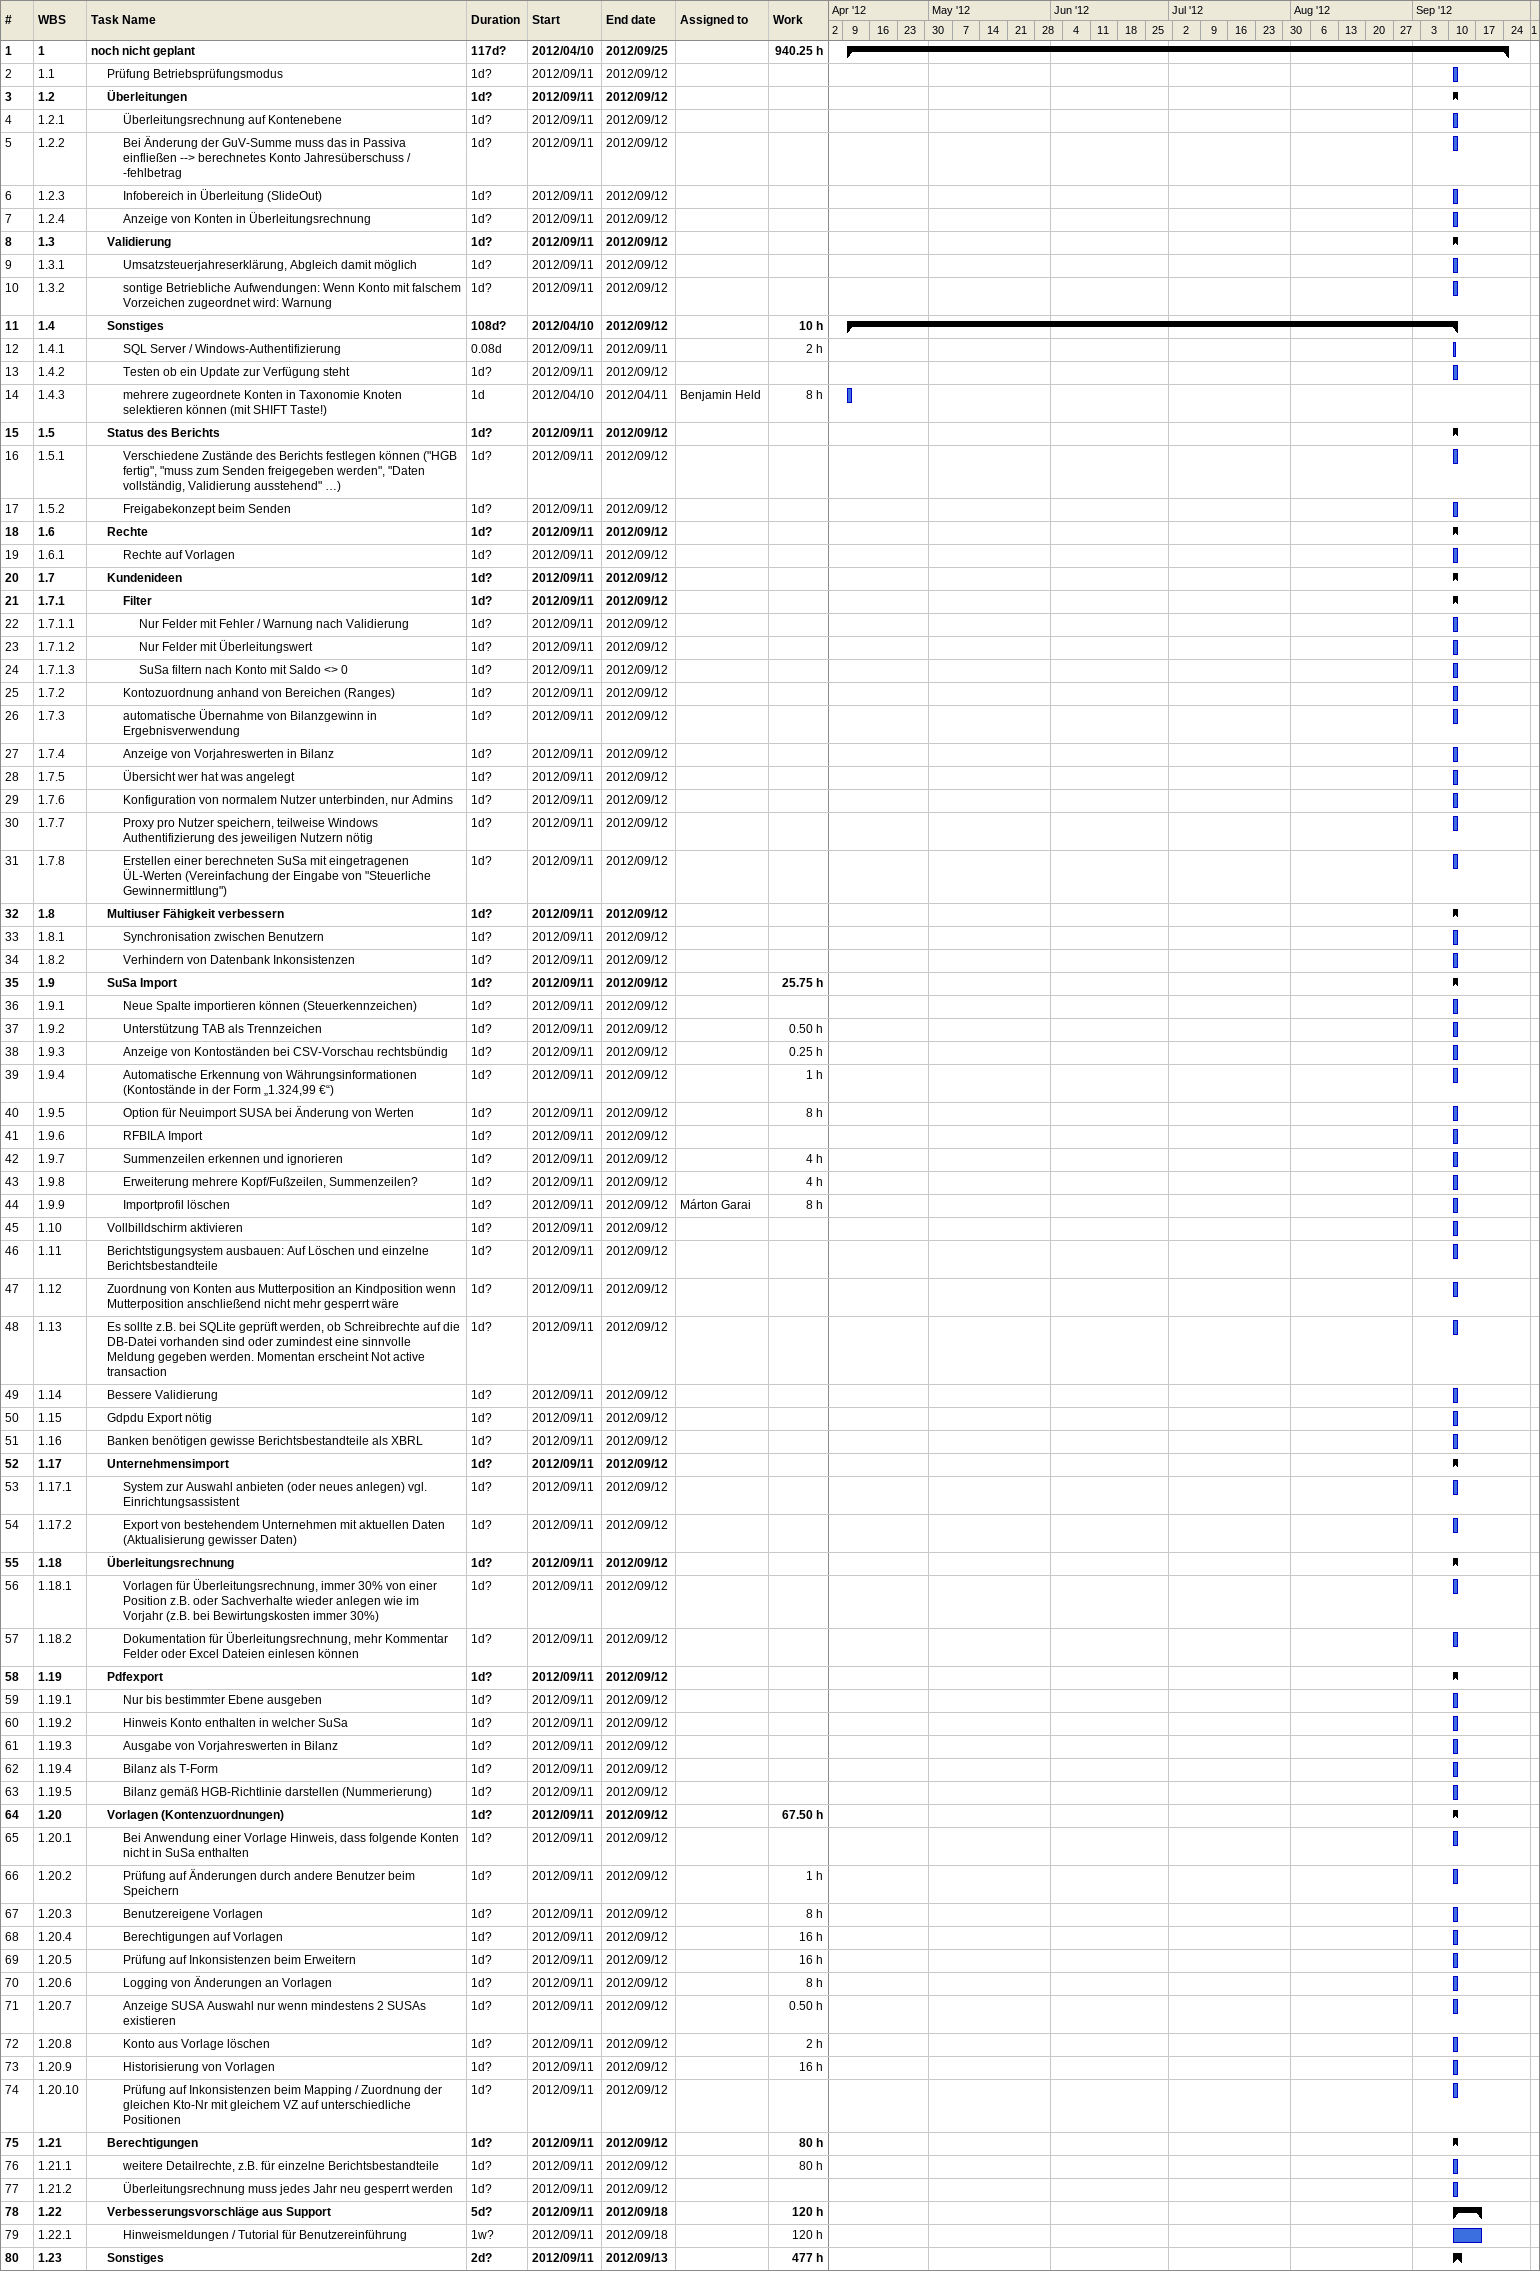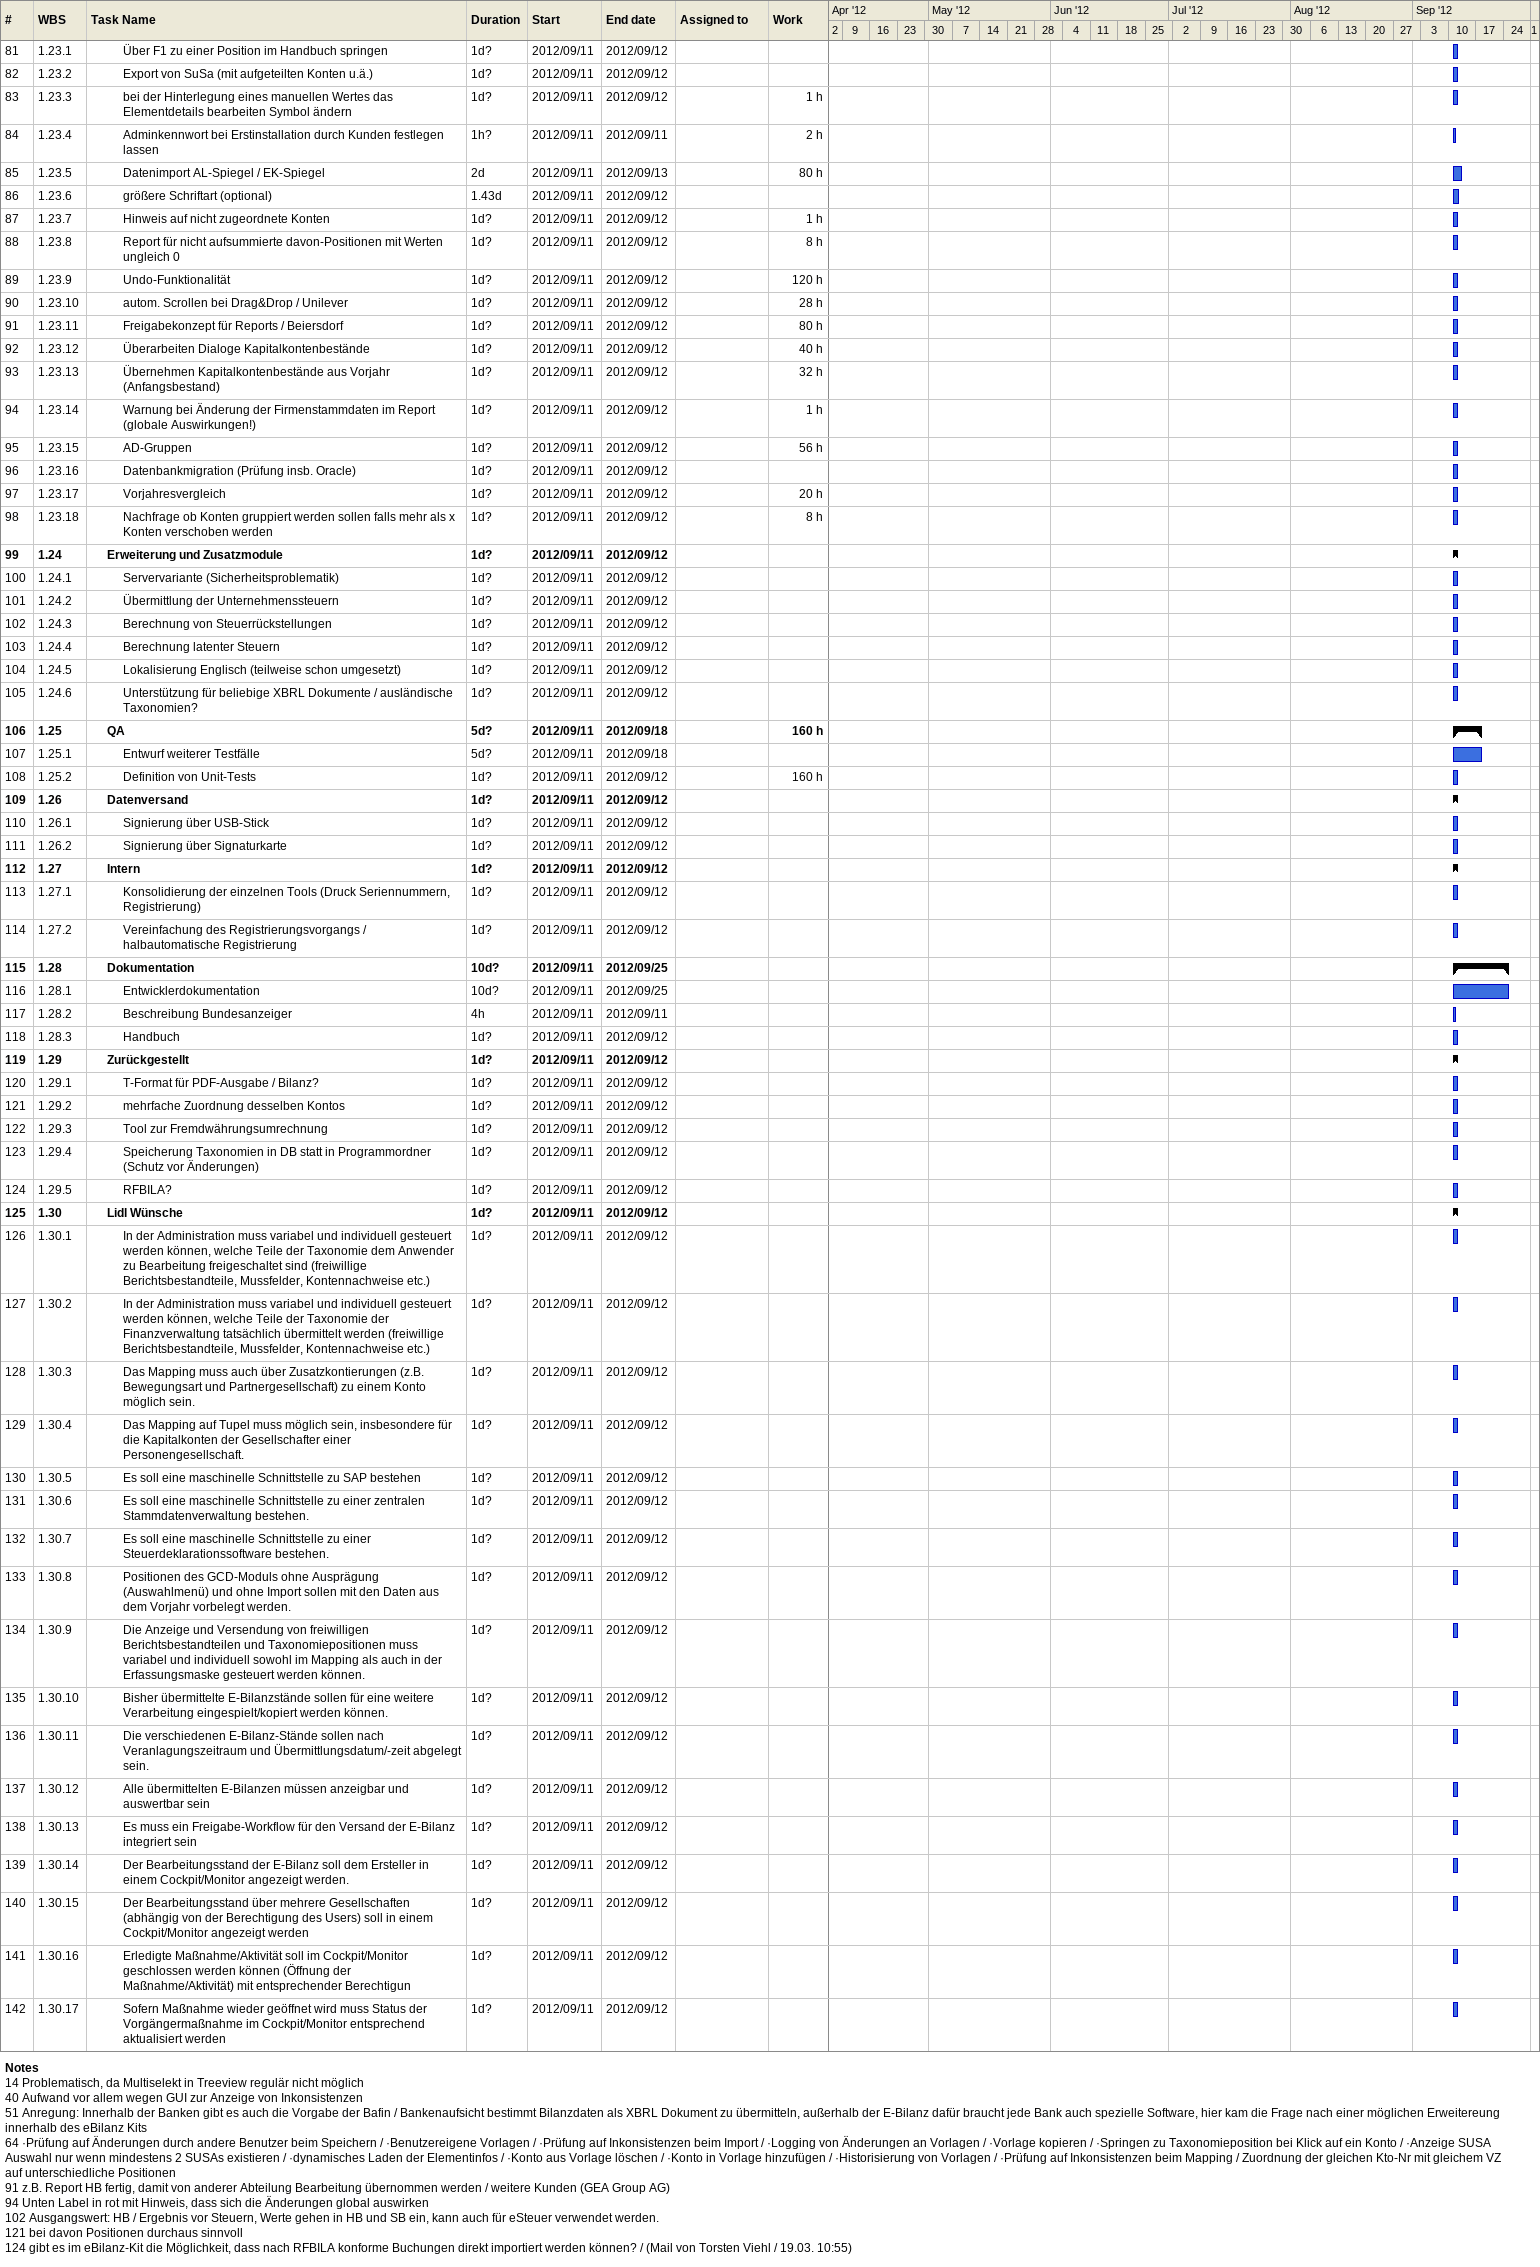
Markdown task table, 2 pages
| ID | WBS | Task | Duration | Start | Finish | Resources | Work (h) |
|---|---|---|---|---|---|---|---|
| 1 | 1 | **noch nicht geplant** | 117d? | 2012-04-10 | 2012-09-25 |  | 940.25 |
| 2 | 1.1 | Prüfung Betriebsprüfungsmodus | 1d? | 2012-09-11 | 2012-09-12 |  |  |
| 3 | 1.2 | **Überleitungen** | 1d? | 2012-09-11 | 2012-09-12 |  |  |
| 4 | 1.2.1 | Überleitungsrechnung auf Kontenebene | 1d? | 2012-09-11 | 2012-09-12 |  |  |
| 5 | 1.2.2 | Bei Änderung der GuV-Summe muss das in Passiva einfließen --> berechnetes Konto Jahresüberschuss / -fehlbetrag | 1d? | 2012-09-11 | 2012-09-12 |  |  |
| 6 | 1.2.3 | Infobereich in Überleitung (SlideOut) | 1d? | 2012-09-11 | 2012-09-12 |  |  |
| 7 | 1.2.4 | Anzeige von Konten in Überleitungsrechnung | 1d? | 2012-09-11 | 2012-09-12 |  |  |
| 8 | 1.3 | **Validierung** | 1d? | 2012-09-11 | 2012-09-12 |  |  |
| 9 | 1.3.1 | Umsatzsteuerjahreserklärung, Abgleich damit möglich | 1d? | 2012-09-11 | 2012-09-12 |  |  |
| 10 | 1.3.2 | sontige Betriebliche Aufwendungen: Wenn Konto mit falschem Vorzeichen zugeordnet wird: Warnung | 1d? | 2012-09-11 | 2012-09-12 |  |  |
| 11 | 1.4 | **Sonstiges** | 108d? | 2012-04-10 | 2012-09-12 |  | 10 |
| 12 | 1.4.1 | SQL Server / Windows-Authentifizierung | 0.08d | 2012-09-11 | 2012-09-11 |  | 2 |
| 13 | 1.4.2 | Testen ob ein Update zur Verfügung steht | 1d? | 2012-09-11 | 2012-09-12 |  |  |
| 14 | 1.4.3 | mehrere zugeordnete Konten in Taxonomie Knoten selektieren können (mit SHIFT Taste!) | 1d | 2012-04-10 | 2012-04-11 | Benjamin Held | 8 |
| 15 | 1.5 | **Status des Berichts** | 1d? | 2012-09-11 | 2012-09-12 |  |  |
| 16 | 1.5.1 | Verschiedene Zustände des Berichts festlegen können ("HGB fertig", "muss zum Senden freigegeben werden", "Daten vollständig, Validierung ausstehend" …) | 1d? | 2012-09-11 | 2012-09-12 |  |  |
| 17 | 1.5.2 | Freigabekonzept beim Senden | 1d? | 2012-09-11 | 2012-09-12 |  |  |
| 18 | 1.6 | **Rechte** | 1d? | 2012-09-11 | 2012-09-12 |  |  |
| 19 | 1.6.1 | Rechte auf Vorlagen | 1d? | 2012-09-11 | 2012-09-12 |  |  |
| 20 | 1.7 | **Kundenideen** | 1d? | 2012-09-11 | 2012-09-12 |  |  |
| 21 | 1.7.1 | **Filter** | 1d? | 2012-09-11 | 2012-09-12 |  |  |
| 22 | 1.7.1.1 | Nur Felder mit Fehler / Warnung nach Validierung | 1d? | 2012-09-11 | 2012-09-12 |  |  |
| 23 | 1.7.1.2 | Nur Felder mit Überleitungswert | 1d? | 2012-09-11 | 2012-09-12 |  |  |
| 24 | 1.7.1.3 | SuSa filtern nach Konto mit Saldo <> 0 | 1d? | 2012-09-11 | 2012-09-12 |  |  |
| 25 | 1.7.2 | Kontozuordnung anhand von Bereichen (Ranges) | 1d? | 2012-09-11 | 2012-09-12 |  |  |
| 26 | 1.7.3 | automatische Übernahme von Bilanzgewinn in Ergebnisverwendung | 1d? | 2012-09-11 | 2012-09-12 |  |  |
| 27 | 1.7.4 | Anzeige von Vorjahreswerten in Bilanz | 1d? | 2012-09-11 | 2012-09-12 |  |  |
| 28 | 1.7.5 | Übersicht wer hat was angelegt | 1d? | 2012-09-11 | 2012-09-12 |  |  |
| 29 | 1.7.6 | Konfiguration von normalem Nutzer unterbinden, nur Admins | 1d? | 2012-09-11 | 2012-09-12 |  |  |
| 30 | 1.7.7 | Proxy pro Nutzer speichern, teilweise Windows Authentifizierung des jeweiligen Nutzern nötig | 1d? | 2012-09-11 | 2012-09-12 |  |  |
| 31 | 1.7.8 | Erstellen einer berechneten SuSa mit eingetragenen ÜL-Werten (Vereinfachung der Eingabe von "Steuerliche Gewinnermittlung") | 1d? | 2012-09-11 | 2012-09-12 |  |  |
| 32 | 1.8 | **Multiuser Fähigkeit verbessern** | 1d? | 2012-09-11 | 2012-09-12 |  |  |
| 33 | 1.8.1 | Synchronisation zwischen Benutzern | 1d? | 2012-09-11 | 2012-09-12 |  |  |
| 34 | 1.8.2 | Verhindern von Datenbank Inkonsistenzen | 1d? | 2012-09-11 | 2012-09-12 |  |  |
| 35 | 1.9 | **SuSa Import** | 1d? | 2012-09-11 | 2012-09-12 |  | 25.75 |
| 36 | 1.9.1 | Neue Spalte importieren können (Steuerkennzeichen) | 1d? | 2012-09-11 | 2012-09-12 |  |  |
| 37 | 1.9.2 | Unterstützung TAB als Trennzeichen | 1d? | 2012-09-11 | 2012-09-12 |  | 0.50 |
| 38 | 1.9.3 | Anzeige von Kontoständen bei CSV-Vorschau rechtsbündig | 1d? | 2012-09-11 | 2012-09-12 |  | 0.25 |
| 39 | 1.9.4 | Automatische Erkennung von Währungsinformationen (Kontostände in der Form „1.324,99 €“) | 1d? | 2012-09-11 | 2012-09-12 |  | 1 |
| 40 | 1.9.5 | Option für Neuimport SUSA bei Änderung von Werten | 1d? | 2012-09-11 | 2012-09-12 |  | 8 |
| 41 | 1.9.6 | RFBILA Import | 1d? | 2012-09-11 | 2012-09-12 |  |  |
| 42 | 1.9.7 | Summenzeilen erkennen und ignorieren | 1d? | 2012-09-11 | 2012-09-12 |  | 4 |
| 43 | 1.9.8 | Erweiterung mehrere Kopf/Fußzeilen, Summenzeilen? | 1d? | 2012-09-11 | 2012-09-12 |  | 4 |
| 44 | 1.9.9 | Importprofil löschen | 1d? | 2012-09-11 | 2012-09-12 | Márton Garai | 8 |
| 45 | 1.10 | Vollbilldschirm aktivieren | 1d? | 2012-09-11 | 2012-09-12 |  |  |
| 46 | 1.11 | Berichtstigungsystem ausbauen: Auf Löschen und einzelne Berichtsbestandteile | 1d? | 2012-09-11 | 2012-09-12 |  |  |
| 47 | 1.12 | Zuordnung von Konten aus Mutterposition an Kindposition wenn Mutterposition anschließend nicht mehr gesperrt wäre | 1d? | 2012-09-11 | 2012-09-12 |  |  |
| 48 | 1.13 | Es sollte z.B. bei SQLite geprüft werden, ob Schreibrechte auf die DB-Datei vorhanden sind oder zumindest eine sinnvolle Meldung gegeben werden. Momentan erscheint Not active transaction | 1d? | 2012-09-11 | 2012-09-12 |  |  |
| 49 | 1.14 | Bessere Validierung | 1d? | 2012-09-11 | 2012-09-12 |  |  |
| 50 | 1.15 | Gdpdu Export nötig | 1d? | 2012-09-11 | 2012-09-12 |  |  |
| 51 | 1.16 | Banken benötigen gewisse Berichtsbestandteile als XBRL | 1d? | 2012-09-11 | 2012-09-12 |  |  |
| 52 | 1.17 | **Unternehmensimport** | 1d? | 2012-09-11 | 2012-09-12 |  |  |
| 53 | 1.17.1 | System zur Auswahl anbieten (oder neues anlegen) vgl. Einrichtungsassistent | 1d? | 2012-09-11 | 2012-09-12 |  |  |
| 54 | 1.17.2 | Export von bestehendem Unternehmen mit aktuellen Daten (Aktualisierung gewisser Daten) | 1d? | 2012-09-11 | 2012-09-12 |  |  |
| 55 | 1.18 | **Überleitungsrechnung** | 1d? | 2012-09-11 | 2012-09-12 |  |  |
| 56 | 1.18.1 | Vorlagen für Überleitungsrechnung, immer 30% von einer Position z.B. oder Sachverhalte wieder anlegen wie im Vorjahr (z.B. bei Bewirtungskosten immer 30%) | 1d? | 2012-09-11 | 2012-09-12 |  |  |
| 57 | 1.18.2 | Dokumentation für Überleitungsrechnung, mehr Kommentar Felder oder Excel Dateien einlesen können | 1d? | 2012-09-11 | 2012-09-12 |  |  |
| 58 | 1.19 | **Pdfexport** | 1d? | 2012-09-11 | 2012-09-12 |  |  |
| 59 | 1.19.1 | Nur bis bestimmter Ebene ausgeben | 1d? | 2012-09-11 | 2012-09-12 |  |  |
| 60 | 1.19.2 | Hinweis Konto enthalten in welcher SuSa | 1d? | 2012-09-11 | 2012-09-12 |  |  |
| 61 | 1.19.3 | Ausgabe von Vorjahreswerten in Bilanz | 1d? | 2012-09-11 | 2012-09-12 |  |  |
| 62 | 1.19.4 | Bilanz als T-Form | 1d? | 2012-09-11 | 2012-09-12 |  |  |
| 63 | 1.19.5 | Bilanz gemäß HGB-Richtlinie darstellen (Nummerierung) | 1d? | 2012-09-11 | 2012-09-12 |  |  |
| 64 | 1.20 | **Vorlagen (Kontenzuordnungen)** | 1d? | 2012-09-11 | 2012-09-12 |  | 67.50 |
| 65 | 1.20.1 | Bei Anwendung einer Vorlage Hinweis, dass folgende Konten nicht in SuSa enthalten | 1d? | 2012-09-11 | 2012-09-12 |  |  |
| 66 | 1.20.2 | Prüfung auf Änderungen durch andere Benutzer beim Speichern | 1d? | 2012-09-11 | 2012-09-12 |  | 1 |
| 67 | 1.20.3 | Benutzereigene Vorlagen | 1d? | 2012-09-11 | 2012-09-12 |  | 8 |
| 68 | 1.20.4 | Berechtigungen auf Vorlagen | 1d? | 2012-09-11 | 2012-09-12 |  | 16 |
| 69 | 1.20.5 | Prüfung auf Inkonsistenzen beim Erweitern | 1d? | 2012-09-11 | 2012-09-12 |  | 16 |
| 70 | 1.20.6 | Logging von Änderungen an Vorlagen | 1d? | 2012-09-11 | 2012-09-12 |  | 8 |
| 71 | 1.20.7 | Anzeige SUSA Auswahl nur wenn mindestens 2 SUSAs existieren | 1d? | 2012-09-11 | 2012-09-12 |  | 0.50 |
| 72 | 1.20.8 | Konto aus Vorlage löschen | 1d? | 2012-09-11 | 2012-09-12 |  | 2 |
| 73 | 1.20.9 | Historisierung von Vorlagen | 1d? | 2012-09-11 | 2012-09-12 |  | 16 |
| 74 | 1.20.10 | Prüfung auf Inkonsistenzen beim Mapping / Zuordnung der gleichen Kto-Nr mit gleichem VZ auf unterschiedliche Positionen | 1d? | 2012-09-11 | 2012-09-12 |  |  |
| 75 | 1.21 | **Berechtigungen** | 1d? | 2012-09-11 | 2012-09-12 |  | 80 |
| 76 | 1.21.1 | weitere Detailrechte, z.B. für einzelne Berichtsbestandteile | 1d? | 2012-09-11 | 2012-09-12 |  | 80 |
| 77 | 1.21.2 | Überleitungsrechnung muss jedes Jahr neu gesperrt werden | 1d? | 2012-09-11 | 2012-09-12 |  |  |
| 78 | 1.22 | **Verbesserungsvorschläge aus Support** | 5d? | 2012-09-11 | 2012-09-18 |  | 120 |
| 79 | 1.22.1 | Hinweismeldungen / Tutorial für Benutzereinführung | 1w? | 2012-09-11 | 2012-09-18 |  | 120 |
| 80 | 1.23 | **Sonstiges** | 2d? | 2012-09-11 | 2012-09-13 |  | 477 |
| 81 | 1.23.1 | Über F1 zu einer Position im Handbuch springen | 1d? | 2012-09-11 | 2012-09-12 |  |  |
| 82 | 1.23.2 | Export von SuSa (mit aufgeteilten Konten u.ä.) | 1d? | 2012-09-11 | 2012-09-12 |  |  |
| 83 | 1.23.3 | bei der Hinterlegung eines manuellen Wertes das Elementdetails bearbeiten Symbol ändern | 1d? | 2012-09-11 | 2012-09-12 |  | 1 |
| 84 | 1.23.4 | Adminkennwort bei Erstinstallation durch Kunden festlegen lassen | 1h? | 2012-09-11 | 2012-09-11 |  | 2 |
| 85 | 1.23.5 | Datenimport AL-Spiegel / EK-Spiegel | 2d | 2012-09-11 | 2012-09-13 |  | 80 |
| 86 | 1.23.6 | größere Schriftart (optional) | 1.43d | 2012-09-11 | 2012-09-12 |  |  |
| 87 | 1.23.7 | Hinweis auf nicht zugeordnete Konten | 1d? | 2012-09-11 | 2012-09-12 |  | 1 |
| 88 | 1.23.8 | Report für nicht aufsummierte davon-Positionen mit Werten ungleich 0 | 1d? | 2012-09-11 | 2012-09-12 |  | 8 |
| 89 | 1.23.9 | Undo-Funktionalität | 1d? | 2012-09-11 | 2012-09-12 |  | 120 |
| 90 | 1.23.10 | autom. Scrollen bei Drag&Drop / Unilever | 1d? | 2012-09-11 | 2012-09-12 |  | 28 |
| 91 | 1.23.11 | Freigabekonzept für Reports / Beiersdorf | 1d? | 2012-09-11 | 2012-09-12 |  | 80 |
| 92 | 1.23.12 | Überarbeiten Dialoge Kapitalkontenbestände | 1d? | 2012-09-11 | 2012-09-12 |  | 40 |
| 93 | 1.23.13 | Übernehmen Kapitalkontenbestände aus Vorjahr (Anfangsbestand) | 1d? | 2012-09-11 | 2012-09-12 |  | 32 |
| 94 | 1.23.14 | Warnung bei Änderung der Firmenstammdaten im Report (globale Auswirkungen!) | 1d? | 2012-09-11 | 2012-09-12 |  | 1 |
| 95 | 1.23.15 | AD-Gruppen | 1d? | 2012-09-11 | 2012-09-12 |  | 56 |
| 96 | 1.23.16 | Datenbankmigration (Prüfung insb. Oracle) | 1d? | 2012-09-11 | 2012-09-12 |  |  |
| 97 | 1.23.17 | Vorjahresvergleich | 1d? | 2012-09-11 | 2012-09-12 |  | 20 |
| 98 | 1.23.18 | Nachfrage ob Konten gruppiert werden sollen falls mehr als x Konten verschoben werden | 1d? | 2012-09-11 | 2012-09-12 |  | 8 |
| 99 | 1.24 | **Erweiterung und Zusatzmodule** | 1d? | 2012-09-11 | 2012-09-12 |  |  |
| 100 | 1.24.1 | Servervariante (Sicherheitsproblematik) | 1d? | 2012-09-11 | 2012-09-12 |  |  |
| 101 | 1.24.2 | Übermittlung der Unternehmenssteuern | 1d? | 2012-09-11 | 2012-09-12 |  |  |
| 102 | 1.24.3 | Berechnung von Steuerrückstellungen | 1d? | 2012-09-11 | 2012-09-12 |  |  |
| 103 | 1.24.4 | Berechnung latenter Steuern | 1d? | 2012-09-11 | 2012-09-12 |  |  |
| 104 | 1.24.5 | Lokalisierung Englisch (teilweise schon umgesetzt) | 1d? | 2012-09-11 | 2012-09-12 |  |  |
| 105 | 1.24.6 | Unterstützung für beliebige XBRL Dokumente / ausländische Taxonomien? | 1d? | 2012-09-11 | 2012-09-12 |  |  |
| 106 | 1.25 | **QA** | 5d? | 2012-09-11 | 2012-09-18 |  | 160 |
| 107 | 1.25.1 | Entwurf weiterer Testfälle | 5d? | 2012-09-11 | 2012-09-18 |  |  |
| 108 | 1.25.2 | Definition von Unit-Tests | 1d? | 2012-09-11 | 2012-09-12 |  | 160 |
| 109 | 1.26 | **Datenversand** | 1d? | 2012-09-11 | 2012-09-12 |  |  |
| 110 | 1.26.1 | Signierung über USB-Stick | 1d? | 2012-09-11 | 2012-09-12 |  |  |
| 111 | 1.26.2 | Signierung über Signaturkarte | 1d? | 2012-09-11 | 2012-09-12 |  |  |
| 112 | 1.27 | **Intern** | 1d? | 2012-09-11 | 2012-09-12 |  |  |
| 113 | 1.27.1 | Konsolidierung der einzelnen Tools (Druck Seriennummern, Registrierung) | 1d? | 2012-09-11 | 2012-09-12 |  |  |
| 114 | 1.27.2 | Vereinfachung des Registrierungsvorgangs / halbautomatische Registrierung | 1d? | 2012-09-11 | 2012-09-12 |  |  |
| 115 | 1.28 | **Dokumentation** | 10d? | 2012-09-11 | 2012-09-25 |  |  |
| 116 | 1.28.1 | Entwicklerdokumentation | 10d? | 2012-09-11 | 2012-09-25 |  |  |
| 117 | 1.28.2 | Beschreibung Bundesanzeiger | 4h | 2012-09-11 | 2012-09-11 |  |  |
| 118 | 1.28.3 | Handbuch | 1d? | 2012-09-11 | 2012-09-12 |  |  |
| 119 | 1.29 | **Zurückgestellt** | 1d? | 2012-09-11 | 2012-09-12 |  |  |
| 120 | 1.29.1 | T-Format für PDF-Ausgabe / Bilanz? | 1d? | 2012-09-11 | 2012-09-12 |  |  |
| 121 | 1.29.2 | mehrfache Zuordnung desselben Kontos | 1d? | 2012-09-11 | 2012-09-12 |  |  |
| 122 | 1.29.3 | Tool zur Fremdwährungsumrechnung | 1d? | 2012-09-11 | 2012-09-12 |  |  |
| 123 | 1.29.4 | Speicherung Taxonomien in DB statt in Programmordner (Schutz vor Änderungen) | 1d? | 2012-09-11 | 2012-09-12 |  |  |
| 124 | 1.29.5 | RFBILA? | 1d? | 2012-09-11 | 2012-09-12 |  |  |
| 125 | 1.30 | **Lidl Wünsche** | 1d? | 2012-09-11 | 2012-09-12 |  |  |
| 126 | 1.30.1 | In der Administration muss variabel und individuell gesteuert werden können, welche Teile der Taxonomie dem Anwender zu Bearbeitung freigeschaltet sind (freiwillige Berichtsbestandteile, Mussfelder, Kontennachweise etc.) | 1d? | 2012-09-11 | 2012-09-12 |  |  |
| 127 | 1.30.2 | In der Administration muss variabel und individuell gesteuert werden können, welche Teile der Taxonomie der Finanzverwaltung tatsächlich übermittelt werden (freiwillige Berichtsbestandteile, Mussfelder, Kontennachweise etc.) | 1d? | 2012-09-11 | 2012-09-12 |  |  |
| 128 | 1.30.3 | Das Mapping muss auch über Zusatzkontierungen (z.B. Bewegungsart und Partnergesellschaft) zu einem Konto möglich sein. | 1d? | 2012-09-11 | 2012-09-12 |  |  |
| 129 | 1.30.4 | Das Mapping auf Tupel muss möglich sein, insbesondere für die Kapitalkonten der Gesellschafter einer Personengesellschaft. | 1d? | 2012-09-11 | 2012-09-12 |  |  |
| 130 | 1.30.5 | Es soll eine maschinelle Schnittstelle zu SAP bestehen | 1d? | 2012-09-11 | 2012-09-12 |  |  |
| 131 | 1.30.6 | Es soll eine maschinelle Schnittstelle zu einer zentralen Stammdatenverwaltung bestehen. | 1d? | 2012-09-11 | 2012-09-12 |  |  |
| 132 | 1.30.7 | Es soll eine maschinelle Schnittstelle zu einer Steuerdeklarationssoftware bestehen. | 1d? | 2012-09-11 | 2012-09-12 |  |  |
| 133 | 1.30.8 | Positionen des GCD-Moduls ohne Ausprägung (Auswahlmenü) und ohne Import sollen mit den Daten aus dem Vorjahr vorbelegt werden. | 1d? | 2012-09-11 | 2012-09-12 |  |  |
| 134 | 1.30.9 | Die Anzeige und Versendung von freiwilligen Berichtsbestandteilen und Taxonomiepositionen muss variabel und individuell sowohl im Mapping als auch in der Erfassungsmaske gesteuert werden können. | 1d? | 2012-09-11 | 2012-09-12 |  |  |
| 135 | 1.30.10 | Bisher übermittelte E-Bilanzstände sollen für eine weitere Verarbeitung eingespielt/kopiert werden können. | 1d? | 2012-09-11 | 2012-09-12 |  |  |
| 136 | 1.30.11 | Die verschiedenen E-Bilanz-Stände sollen nach Veranlagungszeitraum und Übermittlungsdatum/-zeit abgelegt sein. | 1d? | 2012-09-11 | 2012-09-12 |  |  |
| 137 | 1.30.12 | Alle übermittelten E-Bilanzen müssen anzeigbar und auswertbar sein | 1d? | 2012-09-11 | 2012-09-12 |  |  |
| 138 | 1.30.13 | Es muss ein Freigabe-Workflow für den Versand der E-Bilanz integriert sein | 1d? | 2012-09-11 | 2012-09-12 |  |  |
| 139 | 1.30.14 | Der Bearbeitungsstand der E-Bilanz soll dem Ersteller in einem Cockpit/Monitor angezeigt werden. | 1d? | 2012-09-11 | 2012-09-12 |  |  |
| 140 | 1.30.15 | Der Bearbeitungsstand über mehrere Gesellschaften (abhängig von der Berechtigung des Users) soll in einem Cockpit/Monitor angezeigt werden | 1d? | 2012-09-11 | 2012-09-12 |  |  |
| 141 | 1.30.16 | Erledigte Maßnahme/Aktivität soll im Cockpit/Monitor geschlossen werden können (Öffnung der Maßnahme/Aktivität) mit entsprechender Berechtigun | 1d? | 2012-09-11 | 2012-09-12 |  |  |
| 142 | 1.30.17 | Sofern Maßnahme wieder geöffnet wird muss Status der Vorgängermaßnahme im Cockpit/Monitor entsprechend aktualisiert werden | 1d? | 2012-09-11 | 2012-09-12 |  |  |

Notes
- 14: Problematisch, da Multiselekt in Treeview regulär nicht möglich
- 40: Aufwand vor allem wegen GUI zur Anzeige von Inkonsistenzen
- 51: Anregung: Innerhalb der Banken gibt es auch die Vorgabe der Bafin / Bankenaufsicht bestimmt Bilanzdaten als XBRL Dokument zu übermitteln, außerhalb der E-Bilanz dafür braucht jede Bank auch spezielle Software, hier kam die Frage nach einer möglichen Erweitereung innerhalb des eBilanz Kits
- 64: ·Prüfung auf Änderungen durch andere Benutzer beim Speichern / ·Benutzereigene Vorlagen / ·Prüfung auf Inkonsistenzen beim Import / ·Logging von Änderungen an Vorlagen / ·Vorlage kopieren / ·Springen zu Taxonomieposition bei Klick auf ein Konto / ·Anzeige SUSA Auswahl nur wenn mindestens 2 SUSAs existieren / ·dynamisches Laden der Elementinfos / ·Konto aus Vorlage löschen / ·Konto in Vorlage hinzufügen / ·Historisierung von Vorlagen / ·Prüfung auf Inkonsistenzen beim Mapping / Zuordnung der gleichen Kto-Nr mit gleichem VZ auf unterschiedliche Positionen
- 91: z.B. Report HB fertig, damit von anderer Abteilung Bearbeitung übernommen werden / weitere Kunden (GEA Group AG)
- 94: Unten Label in rot mit Hinweis, dass sich die Änderungen global auswirken
- 102: Ausgangswert: HB / Ergebnis vor Steuern, Werte gehen in HB und SB ein, kann auch für eSteuer verwendet werden.
- 121: bei davon Positionen durchaus sinnvoll
- 124: gibt es im eBilanz-Kit die Möglichkeit, dass nach RFBILA konforme Buchungen direkt importiert werden können? / (Mail von Torsten Viehl / 19.03. 10:55)
